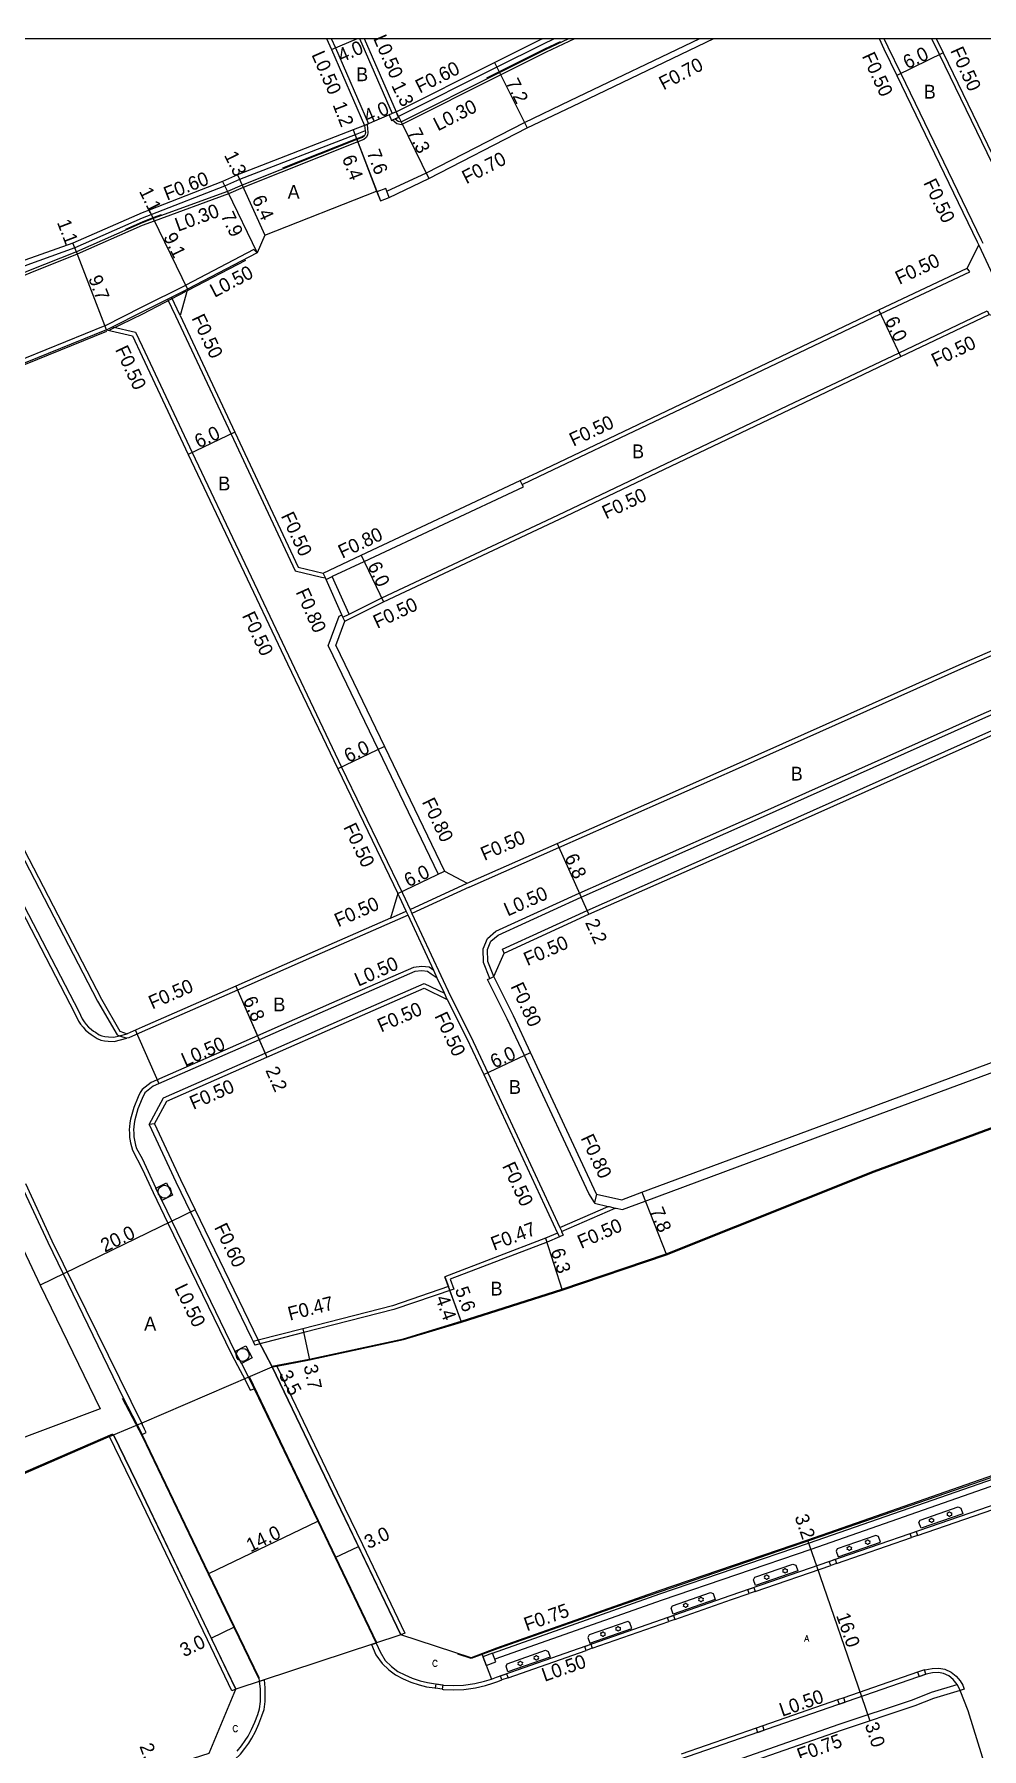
# Model space of a CAD drawing. Header units: metres. Extents: x -8000 to -6400, y -117600 to -117000.
# Drawn here: x -7895.4 to -7785.4, y -117198.4 to -116999.5 of the extents above; entities that cross this region are included whole.
import ezdxf

# ---------------------------------------------------------------- set-up
doc = ezdxf.new("R2010")
doc.units = ezdxf.units.M
doc.header["$LTSCALE"] = 2.5
for name, color, linetype in [('側溝・桝', 7, 'Continuous'), ('図郭', 7, 'Continuous'), ('幅員', 7, 'Continuous'), ('植栽', 7, 'Continuous'), ('歩道・分離帯・安全施設', 7, 'Continuous'), ('舗装', 7, 'Continuous'), ('道路', 7, 'Continuous')]:
    doc.layers.add(name, color=color, linetype=linetype)
doc.styles.get("Standard").update_dxf_attribs({"font": ''})
doc.styles.add('YOKO_DECO', font='txt.shx', dxfattribs={"bigfont": 'extfont.shx'})
doc.styles.get('Standard').set_extended_font_data('@MS PGothic')

# ---------------------------------------------------------------- blocks, each defined once
blk = doc.blocks.new('223800')
at = {"color": 0, "linetype": 'Continuous'}
blk.add_circle((0, 0), 0.75, dxfattribs=at)
blk = doc.blocks.new('223900')
blk.add_lwpolyline([(-0.22, -0.37), (-0.44, -0.3), (-0.47, -0.27), (-0.48, -0.24), (-0.44, 0.01), (-0.48, 0.23), (-0.47, 0.27), (-0.45, 0.29), (-0.21, 0.38), (-0.04, 0.53), (0, 0.54), (0.03, 0.53), (0.22, 0.37), (0.44, 0.3), (0.47, 0.27), (0.48, 0.24), (0.44, -0.01), (0.48, -0.23), (0.47, -0.27), (0.45, -0.29), (0.21, -0.38), (0.04, -0.53), (0, -0.54), (-0.03, -0.53)], close=True)

msp = doc.modelspace()

# ---------------------------------------------------------------- linework, layer by layer
at = {"layer": '側溝・桝'}
for points in [[(-7860.88, -117000), (-7860.41, -117001.11), (-7856.56, -117009.91)], [(-7857.62, -117000), (-7853.8, -117008.72)], [(-7854.44, -117017.73), (-7849.85, -117015.61), (-7838.46, -117009.78), (-7833.16, -117007.23), (-7818.11, -117000)], [(-7853.77, -117009.47), (-7853.26, -117009.88), (-7852.74, -117010.01), (-7841.24, -117004.24), (-7835.91, -117001.56), (-7832.63, -117000)], [(-7853.11, -117009.07), (-7841.69, -117003.34), (-7836.35, -117000.66), (-7834.96, -117000)], [(-7796.75, -117000), (-7796.3, -117000.99), (-7794.8, -117004.08), (-7785.46, -117023.38), (-7785.27, -117023.78)], [(-7791.22, -117000), (-7790.3, -117001.9), (-7781.14, -117020.84)], [(-7856.73, -117009.99), (-7856.63, -117010.94), (-7856.68, -117011.22), (-7856.83, -117011.51), (-7857.1, -117011.75), (-7857.8, -117012.02), (-7871.12, -117017.29), (-7872.82, -117018.04), (-7881.44, -117021.19), (-7882.84, -117021.73)], [(-7856.56, -117009.91), (-7856.73, -117009.99), (-7857.02, -117010.11)], [(-7856.95, -117010.73), (-7858.12, -117011.18), (-7871.54, -117016.39), (-7873.27, -117017.15), (-7881.82, -117020.48), (-7882.84, -117020.87)], [(-7882.84, -117020.87), (-7890.65, -117024.31), (-7896.23, -117026.31), (-7909.77, -117031.9), (-7911.39, -117032.57)], [(-7882.84, -117021.73), (-7890.36, -117025.05), (-7895.89, -117027.25), (-7899.43, -117028.71)], [(-7785.73, -117023.99), (-7781.63, -117032.76)], [(-7869.48, -117024.87), (-7869.87, -117024.51), (-7877.78, -117028.64)], [(-7838.74, -117051.74), (-7836.73, -117050.8), (-7810.04, -117038.09), (-7797.13, -117031.95), (-7786.79, -117027.08), (-7787.08, -117026.67)], [(-7882.84, -117031.16), (-7877.78, -117028.64)], [(-7882.84, -117031.72), (-7879.88, -117030.25), (-7879.43, -117030.02), (-7877.56, -117029.08)], [(-7879.88, -117030.25), (-7878.95, -117032.21), (-7872.52, -117045.91), (-7865.09, -117061.76)], [(-7878.42, -117032.16), (-7879.43, -117030.02)], [(-7887.17, -117033.37), (-7882.84, -117031.16)], [(-7886.99, -117033.83), (-7886.29, -117033.47), (-7882.84, -117031.72)], [(-7859.53, -117067.16), (-7858.81, -117066.81), (-7855.03, -117064.92), (-7834.59, -117055.32), (-7807.89, -117042.61), (-7794.99, -117036.47), (-7784.75, -117031.6), (-7784.54, -117032.05)], [(-7887.17, -117033.37), (-7910.04, -117042.62)], [(-7886.29, -117033.47), (-7883.61, -117034.07), (-7882.84, -117035.71)], [(-7882.84, -117035.71), (-7877.04, -117048.06), (-7865.5, -117072.34), (-7859.68, -117084.54), (-7852.62, -117099.16), (-7851.74, -117101.05), (-7851.52, -117101.52), (-7847.05, -117111.13)], [(-7909.81, -117043.06), (-7910.42, -117043.44), (-7914.49, -117059.54), (-7910.04, -117068.67), (-7905.49, -117078.01), (-7888.01, -117111.71), (-7885.75, -117115.6), (-7885.45, -117115.7), (-7884.6, -117116)], [(-7861.49, -117062.76), (-7860.77, -117062.42), (-7860.76, -117062.41), (-7857.06, -117060.68), (-7838.59, -117052.01)], [(-7838.59, -117052.01), (-7838.74, -117051.74), (-7838.98, -117051.31)], [(-7865.09, -117061.76), (-7862.03, -117062.49), (-7861.56, -117062.6)], [(-7859.33, -117067.62), (-7859.53, -117067.16), (-7859.65, -117066.89), (-7861.49, -117062.76), (-7861.56, -117062.6), (-7861.82, -117062.03)], [(-7858.81, -117066.81), (-7860.77, -117062.42)], [(-7844.9, -117098.47), (-7834.46, -117093.86), (-7813.63, -117084.68), (-7787.46, -117072.97), (-7779.55, -117069.55), (-7768.84, -117064.85)], [(-7861.23, -117070.48), (-7859.97, -117067.05), (-7859.65, -117066.89)], [(-7842.48, -117109.06), (-7843.21, -117107.2), (-7843.27, -117105.63), (-7842.76, -117104.44), (-7841.8, -117103.59), (-7832.1, -117099.16), (-7811.28, -117089.98), (-7785.11, -117078.28), (-7777.23, -117074.87), (-7766.67, -117070.29), (-7765.98, -117070.12), (-7765.26, -117070.03), (-7764.55, -117070.21), (-7764.04, -117070.49), (-7763.64, -117070.83)], [(-7861.23, -117070.48), (-7855.44, -117082.51), (-7848.47, -117096.95)], [(-7841.02, -117105.66), (-7831.2, -117101.17), (-7810.39, -117091.99), (-7784.22, -117080.29), (-7776.35, -117076.88), (-7765.53, -117072.2)], [(-7908.17, -117079.35), (-7890.65, -117113.13), (-7890.24, -117114), (-7889.98, -117114.38), (-7889.7, -117114.73), (-7889.4, -117115.05), (-7889.27, -117115.17), (-7889.03, -117115.38), (-7888.77, -117115.57), (-7888.52, -117115.73), (-7888.07, -117116.03), (-7887.65, -117116.2), (-7887.22, -117116.29), (-7886.78, -117116.32), (-7886.08, -117116.37), (-7885.33, -117116.19), (-7884.6, -117116)], [(-7851.74, -117101.05), (-7845.1, -117098.01)], [(-7848.47, -117096.95), (-7847.75, -117096.6)], [(-7847.42, -117111.51), (-7847.76, -117110.78), (-7848.59, -117109.01), (-7848.99, -117108.14), (-7851.98, -117101.73), (-7852.2, -117101.26), (-7852.97, -117099.6), (-7853.16, -117099.2)], [(-7844.9, -117098.47), (-7851.52, -117101.52)], [(-7851.98, -117101.73), (-7863.17, -117106.62), (-7871.77, -117110.4), (-7882.84, -117115.27)], [(-7854.02, -117102.07), (-7852.2, -117101.26)], [(-7840.81, -117106.11), (-7841.02, -117105.66)], [(-7848.99, -117108.14), (-7849.52, -117107.75), (-7850.36, -117107.67), (-7851.33, -117107.77), (-7860.84, -117111.93), (-7869.44, -117115.71), (-7881.8, -117121.13), (-7882.84, -117121.93)], [(-7882.04, -117126), (-7880.34, -117122.89), (-7868.55, -117117.73), (-7859.95, -117113.94), (-7850.1, -117109.64), (-7847.76, -117110.78)], [(-7830.32, -117135.05), (-7831.01, -117134), (-7838.47, -117118), (-7840.46, -117113.74), (-7842.76, -117109.18), (-7842.48, -117109.06), (-7842.03, -117108.85)], [(-7847.05, -117111.13), (-7844.69, -117115.79), (-7842.73, -117119.99), (-7834.36, -117137.97), (-7834.18, -117138.35), (-7834.15, -117138.42), (-7833.96, -117138.83)], [(-7842.17, -117187.32), (-7822.75, -117180.46), (-7805.48, -117174.57), (-7783.91, -117167.05), (-7766.05, -117160.95), (-7708.14, -117141.01), (-7661.97, -117125.15), (-7629.29, -117113.82), (-7629.03, -117114.55), (-7661.72, -117125.88), (-7707.89, -117141.74), (-7765.8, -117161.68), (-7783.66, -117167.78), (-7805.23, -117175.3), (-7822.5, -117181.19), (-7841.89, -117188.04)], [(-7884.37, -117115.94), (-7884.6, -117116)], [(-7882.84, -117115.27), (-7884.37, -117115.94)], [(-7830.34, -117135.14), (-7828.76, -117135.5), (-7828.63, -117135.53), (-7827.94, -117135.69), (-7827.81, -117135.72), (-7827.1, -117135.88), (-7824.47, -117134.9), (-7800, -117125.82), (-7781.15, -117118.83)], [(-7882.84, -117121.93), (-7883.07, -117122.28), (-7883.31, -117122.79), (-7883.79, -117124.03), (-7884.19, -117125.37), (-7884.26, -117125.8), (-7884.31, -117126.29), (-7884.33, -117126.59), (-7884.32, -117127.05), (-7884.29, -117127.51), (-7884.26, -117127.72), (-7884.19, -117128.13), (-7884.09, -117128.54), (-7883.95, -117128.98), (-7882.84, -117131.15)], [(-7881.42, -117125.91), (-7882.04, -117126), (-7878.94, -117132.65), (-7877.23, -117136.16), (-7870.14, -117150.77), (-7869.95, -117151.17), (-7869.74, -117151.6)], [(-7882.84, -117131.15), (-7881.56, -117133.89), (-7879.84, -117137.43), (-7872.5, -117152.55), (-7871.76, -117153.97), (-7870.88, -117155.63), (-7870.31, -117156.83), (-7869.84, -117156.65)], [(-7896.39, -117132.86), (-7893.3, -117139.48), (-7882.84, -117160.76)], [(-7834.36, -117137.97), (-7828.76, -117135.5)], [(-7834.15, -117138.42), (-7827.94, -117135.69)], [(-7830.1, -117134.07), (-7830.32, -117135.05), (-7830.34, -117135.14)], [(-7833.96, -117138.83), (-7834.4, -117139.02), (-7835.83, -117139.64), (-7847.1, -117143.94), (-7846.68, -117145.09), (-7853.63, -117147.47), (-7864.06, -117150.14), (-7869.74, -117151.6)], [(-7834.61, -117138.6), (-7834.4, -117139.02)], [(-7869.36, -117151.01), (-7869.95, -117151.17)], [(-7882.82, -117161.96), (-7882.36, -117161.74), (-7882.56, -117161.34), (-7882.84, -117160.76)], [(-7792.85, -117173.68), (-7784.1, -117170.66)], [(-7802.24, -117176.92), (-7793.54, -117173.91)], [(-7811.67, -117180.17), (-7802.92, -117177.15)], [(-7821.01, -117183.42), (-7814.43, -117181.12), (-7812.37, -117180.41)], [(-7830.59, -117186.77), (-7821.69, -117183.65)], [(-7856.21, -117186.33), (-7855.68, -117186.16)], [(-7856.21, -117186.33), (-7855.73, -117187.51), (-7854.99, -117188.52), (-7854.2, -117189.25), (-7853.42, -117189.86), (-7852.56, -117190.31), (-7851.67, -117190.7), (-7850.69, -117191.01), (-7849.83, -117191.22), (-7848.85, -117191.37), (-7848.8, -117191.38)], [(-7840.37, -117190.19), (-7831.29, -117187.01)], [(-7792.83, -117189.54), (-7801.41, -117192.51)], [(-7792.05, -117189.27), (-7791.99, -117189.25), (-7791.15, -117189.11), (-7790.38, -117189.08), (-7789.67, -117189.19), (-7788.95, -117189.53), (-7788.37, -117190), (-7787.89, -117190.54), (-7787.58, -117191.04), (-7787.43, -117191.5), (-7787.91, -117191.66)], [(-7915.32, -117236.52), (-7909.04, -117234.15), (-7880.11, -117223.36), (-7871.54, -117220.13), (-7868.86, -117219.22), (-7862.99, -117217.15), (-7862.27, -117216.84), (-7859.92, -117216.02), (-7857.98, -117215.28), (-7848.15, -117211.7), (-7845.76, -117210.93), (-7836.33, -117207.48), (-7833.92, -117206.79), (-7801.95, -117195.56), (-7793.42, -117192.74), (-7791.24, -117191.87), (-7788.24, -117190.95), (-7787.91, -117191.66)], [(-7875.49, -117201.98), (-7874.9, -117201.71), (-7874.07, -117201.22), (-7873.51, -117200.88), (-7872.75, -117200.29), (-7872.06, -117199.67), (-7871.44, -117199.04), (-7870.9, -117198.38), (-7870.46, -117197.77), (-7870.1, -117197.21), (-7869.68, -117196.41), (-7869.28, -117195.54), (-7868.94, -117194.6), (-7868.69, -117193.87), (-7868.56, -117192.95), (-7868.57, -117192.19), (-7868.57, -117191.36), (-7868.64, -117190.41)], [(-7869.2, -117190.59), (-7868.64, -117190.41)], [(-7848.03, -117191.51), (-7847.89, -117191.53), (-7846.65, -117191.6), (-7845.49, -117191.53), (-7844.14, -117191.35), (-7842.97, -117191.07), (-7842.14, -117190.81), (-7841.55, -117190.6), (-7841.08, -117190.44)], [(-7802.12, -117192.76), (-7810.81, -117195.77)], [(-7811.58, -117196.03), (-7820.29, -117199.05)]]:
    msp.add_lwpolyline(points, dxfattribs=at)
for points in [[(-7853.35, -117008.52), (-7853.8, -117008.72), (-7854.17, -117008.88), (-7853.89, -117009.52), (-7853.77, -117009.47), (-7853.46, -117009.34), (-7853.07, -117009.17), (-7853.11, -117009.07)], [(-7855.58, -117017.81), (-7855.19, -117018.84), (-7854.16, -117018.45), (-7854.44, -117017.73), (-7854.56, -117017.42)], [(-7793.01, -117173.21), (-7792.85, -117173.68), (-7793.54, -117173.91), (-7793.7, -117173.44)], [(-7802.41, -117176.44), (-7802.24, -117176.92), (-7802.92, -117177.15), (-7803.08, -117176.68)], [(-7811.84, -117179.7), (-7811.67, -117180.17), (-7812.37, -117180.41), (-7812.54, -117179.94)], [(-7821.17, -117182.95), (-7821.01, -117183.42), (-7821.69, -117183.65), (-7821.85, -117183.18)], [(-7843.29, -117187.75), (-7842.9, -117188.77), (-7841.77, -117188.34), (-7842.17, -117187.32)], [(-7830.75, -117186.3), (-7830.59, -117186.77), (-7831.29, -117187.01), (-7831.46, -117186.54)], [(-7791.88, -117189.76), (-7792.05, -117189.27), (-7792.83, -117189.54), (-7792.66, -117190.03)], [(-7847.95, -117191.02), (-7848.03, -117191.51), (-7848.8, -117191.38), (-7848.72, -117190.89)], [(-7840.54, -117189.72), (-7840.37, -117190.19), (-7841.08, -117190.44), (-7841.25, -117189.97)], [(-7801.25, -117193), (-7801.41, -117192.51), (-7802.12, -117192.76), (-7801.95, -117193.24)], [(-7810.64, -117196.25), (-7810.81, -117195.77), (-7811.58, -117196.03), (-7811.41, -117196.52)]]:
    msp.add_lwpolyline(points, close=True, dxfattribs=at)
at = {"layer": '図郭'}
msp.add_lwpolyline([(-8000, -117000), (-7200, -117000), (-7200, -117600), (-8000, -117600)], close=True, dxfattribs=at)
at = {"layer": '幅員'}
for points in [[(-7860.87, -117001.31), (-7857.84, -117000)], [(-7789.85, -117001.69), (-7795.25, -117004.3)], [(-7841.96, -117002.81), (-7841.38, -117003.97)], [(-7841.38, -117003.97), (-7838.15, -117010.4)], [(-7853.35, -117008.52), (-7857.02, -117010.11)], [(-7853.35, -117008.52), (-7852.77, -117009.69)], [(-7852.77, -117009.69), (-7849.55, -117016.24)], [(-7858.33, -117010.62), (-7855.26, -117018.66)], [(-7857.91, -117011.74), (-7855.62, -117017.72)], [(-7857.91, -117011.74), (-7855.19, -117018.84)], [(-7871.77, -117015.83), (-7871.24, -117017.02)], [(-7873.5, -117016.59), (-7872.93, -117017.76)], [(-7872.93, -117017.76), (-7869.48, -117024.87)], [(-7871.24, -117017.02), (-7868.6, -117022.85)], [(-7882.03, -117019.92), (-7881.55, -117020.91)], [(-7881.55, -117020.91), (-7877.56, -117029.08)], [(-7890.47, -117024.78), (-7890.87, -117023.75)], [(-7886.99, -117033.83), (-7890.47, -117024.78)], [(-7794.78, -117036.92), (-7797.35, -117031.5)], [(-7872.07, -117045.7), (-7877.49, -117048.27)], [(-7857.4, -117059.95), (-7854.81, -117065.37)], [(-7854.72, -117082.16), (-7860.13, -117084.76)], [(-7834.66, -117093.41), (-7831.89, -117099.62)], [(-7853.16, -117099.2), (-7847.75, -117096.6)], [(-7830.99, -117101.62), (-7831.89, -117099.62)], [(-7871.97, -117109.94), (-7869.24, -117116.17)], [(-7871.97, -117109.94), (-7868.35, -117118.18)], [(-7869.24, -117116.17), (-7868.35, -117118.18)], [(-7843.19, -117120.2), (-7837.75, -117117.66)], [(-7824.86, -117133.87), (-7821.97, -117141.12)], [(-7876.69, -117135.9), (-7894.69, -117144.63)], [(-7836.01, -117139.2), (-7834.1, -117145.21)], [(-7845.77, -117148.93), (-7847.7, -117143.67)], [(-7845.77, -117148.93), (-7847.28, -117144.8)], [(-7864.18, -117149.69), (-7863.43, -117153.31)], [(-7867.73, -117154.11), (-7869.36, -117151.01)], [(-7875.08, -117178.08), (-7862.46, -117172.02)], [(-7860.43, -117176.24), (-7857.73, -117174.95)], [(-7805.6, -117174.22), (-7804.57, -117177.19)], [(-7804.57, -117177.19), (-7799.33, -117192.34)], [(-7874.81, -117185.58), (-7872.11, -117184.28)], [(-7799.33, -117192.34), (-7798.39, -117195.19)]]:
    msp.add_lwpolyline(points, dxfattribs=at)
at = {"layer": '植栽'}
for points in [[(-7881.25, -117133.37), (-7879.99, -117132.76), (-7879.3, -117134.2), (-7880.56, -117134.81)], [(-7872.06, -117152.32), (-7870.82, -117151.67), (-7870.07, -117153.09), (-7871.31, -117153.74)], [(-7792.43, -117172.84), (-7792.69, -117172.19), (-7792.53, -117171.9), (-7788.11, -117170.37), (-7787.83, -117170.51), (-7787.59, -117171.18)], [(-7797.14, -117174.47), (-7797.37, -117173.8), (-7797.68, -117173.67), (-7802.19, -117175.23), (-7802.27, -117175.49), (-7802.05, -117176.16)], [(-7811.66, -117179.48), (-7811.9, -117178.81), (-7811.71, -117178.51), (-7807.32, -117176.99), (-7806.97, -117177.11), (-7806.75, -117177.78)], [(-7821.22, -117182.8), (-7821.45, -117182.13), (-7821.3, -117181.84), (-7816.86, -117180.29), (-7816.55, -117180.42), (-7816.34, -117181.1)], [(-7826, -117184.47), (-7826.22, -117183.8), (-7826.47, -117183.65), (-7830.96, -117185.22), (-7831.1, -117185.51), (-7830.89, -117186.18)], [(-7840.38, -117189.5), (-7840.59, -117188.84), (-7840.47, -117188.55), (-7836.04, -117187), (-7835.72, -117187.12), (-7835.49, -117187.79)]]:
    msp.add_lwpolyline(points, close=True, dxfattribs=at)
at = {"layer": '歩道・分離帯・安全施設'}
for points in [[(-7853.35, -117008.52), (-7853.11, -117009.07), (-7853.07, -117009.17), (-7853.46, -117009.34), (-7853.13, -117009.6), (-7852.77, -117009.69), (-7841.38, -117003.97), (-7836.04, -117001.29), (-7833.33, -117000)], [(-7842.82, -117004.58), (-7841.42, -117003.88), (-7836.09, -117001.2), (-7834.3, -117000.35)], [(-7857.02, -117010.11), (-7856.95, -117010.73), (-7856.93, -117010.93), (-7856.97, -117011.12), (-7857.07, -117011.33), (-7857.26, -117011.49), (-7857.91, -117011.74), (-7871.24, -117017.02), (-7872.93, -117017.76), (-7881.55, -117020.91), (-7882.84, -117021.41), (-7890.47, -117024.78), (-7896.01, -117026.97), (-7899.54, -117028.44)], [(-7857.15, -117011.26), (-7857.31, -117011.41), (-7857.94, -117011.65), (-7866.54, -117015.05)], [(-7858.33, -117010.62), (-7857.91, -117011.74)], [(-7880.61, -117020.46), (-7881.59, -117020.81), (-7882.84, -117021.31), (-7884.78, -117022.16)], [(-7877.48, -117029.22), (-7870.82, -117025.74)], [(-7886.6, -117033.81), (-7882.74, -117031.96), (-7877.71, -117029.34)], [(-7909.76, -117043.2), (-7886.93, -117033.97)], [(-7842.03, -117108.85), (-7842.71, -117107.1), (-7842.77, -117105.72), (-7842.35, -117104.74), (-7841.52, -117104.02), (-7831.89, -117099.62), (-7811.08, -117090.44), (-7784.91, -117078.74), (-7777.03, -117075.33), (-7766.5, -117070.77), (-7765.89, -117070.62), (-7765.29, -117070.54), (-7764.73, -117070.68), (-7764.33, -117070.9), (-7763.85, -117071.31), (-7763.1, -117071.96), (-7762.42, -117073.39)], [(-7907.73, -117079.13), (-7890.2, -117112.91), (-7889.81, -117113.75), (-7889.58, -117114.08), (-7889.32, -117114.4), (-7889.05, -117114.7), (-7888.94, -117114.8), (-7888.72, -117114.99), (-7888.49, -117115.16), (-7888.25, -117115.31), (-7887.84, -117115.59), (-7887.5, -117115.72), (-7887.15, -117115.79), (-7886.74, -117115.82), (-7886.12, -117115.87), (-7885.45, -117115.7), (-7884.57, -117115.48)], [(-7847.42, -117111.51), (-7847.76, -117110.78), (-7848.59, -117109.01), (-7849.28, -117108.55), (-7849.71, -117108.24), (-7850.36, -117108.17), (-7851.2, -117108.26), (-7860.64, -117112.39), (-7869.24, -117116.17), (-7881.55, -117121.57), (-7882.54, -117122.33), (-7882.84, -117122.98), (-7883.32, -117124.19), (-7883.7, -117125.48), (-7883.77, -117125.87), (-7883.81, -117126.33), (-7883.83, -117126.6), (-7883.82, -117127.03), (-7883.79, -117127.45), (-7883.76, -117127.64), (-7883.7, -117128.03), (-7883.61, -117128.41), (-7883.49, -117128.78), (-7882.84, -117129.96), (-7881.25, -117133.37), (-7880.56, -117134.81), (-7879.39, -117137.21), (-7872.06, -117152.32), (-7871.31, -117153.74), (-7870.44, -117155.41), (-7869.84, -117156.65), (-7862.46, -117172.02), (-7860.43, -117176.24), (-7855.68, -117186.16)], [(-7855.68, -117186.16), (-7855.22, -117187.19), (-7854.62, -117188.18), (-7853.88, -117188.87), (-7853.15, -117189.44), (-7852.35, -117189.86), (-7851.49, -117190.23), (-7850.55, -117190.53), (-7849.73, -117190.73), (-7848.77, -117190.88), (-7847.84, -117191.04), (-7846.66, -117191.1), (-7845.54, -117191.03), (-7844.23, -117190.86), (-7843.1, -117190.59), (-7842.3, -117190.33), (-7841.72, -117190.13), (-7814.59, -117180.65), (-7776.4, -117167.48), (-7738.33, -117154.36), (-7691.14, -117138.1), (-7649.71, -117123.87), (-7624.14, -117115.06)], [(-7855.68, -117186.16), (-7855.22, -117187.19), (-7854.62, -117188.18), (-7853.88, -117188.87), (-7853.15, -117189.44), (-7852.35, -117189.86), (-7851.49, -117190.23), (-7850.55, -117190.53), (-7849.73, -117190.73), (-7848.77, -117190.88), (-7847.84, -117191.04), (-7846.66, -117191.1), (-7845.54, -117191.03), (-7844.23, -117190.86), (-7843.1, -117190.59), (-7842.3, -117190.33), (-7841.72, -117190.13), (-7814.59, -117180.65), (-7776.4, -117167.48), (-7738.33, -117154.36), (-7691.14, -117138.1), (-7649.71, -117123.87), (-7624.14, -117115.06)], [(-7641.27, -117117.7), (-7669.36, -117127.38), (-7712.47, -117142.3), (-7752.33, -117155.96), (-7775.07, -117163.77), (-7806.29, -117174.56), (-7827.78, -117181.95), (-7841.53, -117186.79), (-7844.64, -117187.96), (-7846.2, -117187.43)], [(-7867.78, -117154.02), (-7863.45, -117153.21), (-7852.51, -117150.87), (-7845.8, -117148.83), (-7834.13, -117145.11), (-7822, -117141.02), (-7797.88, -117131.38), (-7779, -117124.43)], [(-7869.2, -117190.59), (-7869.26, -117190.2), (-7872.11, -117184.28), (-7875.08, -117178.08), (-7882.82, -117161.96), (-7882.84, -117161.92), (-7885.02, -117157.68), (-7893.75, -117139.69), (-7896.8, -117133.16)], [(-7855.58, -117186.12), (-7860.34, -117176.2), (-7862.37, -117171.97), (-7870.35, -117155.36)], [(-7885.15, -117157.75), (-7882.84, -117162.15)], [(-7919.35, -117175.83), (-7914.01, -117173.92), (-7903.33, -117169.29), (-7886.22, -117161.87)], [(-7882.84, -117162.15), (-7875.17, -117178.12), (-7872.2, -117184.32), (-7869.35, -117190.25)], [(-7787.91, -117191.66), (-7788.24, -117190.95), (-7788.72, -117190.38), (-7789.22, -117189.97), (-7789.82, -117189.69), (-7790.41, -117189.59), (-7791.1, -117189.62), (-7791.86, -117189.75), (-7828.73, -117202.51), (-7919.51, -117236.07), (-7985.02, -117259.68), (-7988.7, -117261.1), (-7989, -117261.24), (-7989.53, -117261.63), (-7990.05, -117262.23), (-7990.3, -117262.75), (-7990.5, -117263.33), (-7990.61, -117263.92), (-7990.63, -117264.5), (-7990.6, -117264.86), (-7990.36, -117265.41)], [(-7788.24, -117190.95), (-7788.72, -117190.38), (-7789.22, -117189.97), (-7789.82, -117189.69), (-7790.41, -117189.59), (-7791.1, -117189.62), (-7791.86, -117189.75), (-7828.73, -117202.51), (-7919.51, -117236.07), (-7985.02, -117259.68), (-7988.7, -117261.1), (-7989, -117261.24), (-7989.53, -117261.63), (-7990.05, -117262.23), (-7990.3, -117262.75), (-7990.5, -117263.33), (-7990.61, -117263.92), (-7990.63, -117264.5), (-7990.6, -117264.86)], [(-7871.81, -117198.71), (-7871.3, -117198.07), (-7870.87, -117197.48), (-7870.53, -117196.96), (-7870.13, -117196.19), (-7869.74, -117195.35), (-7869.41, -117194.43), (-7869.22, -117193.78), (-7869.09, -117192.92), (-7869.1, -117192.23), (-7869.11, -117191.47), (-7869.2, -117190.59)], [(-7871.81, -117198.71), (-7871.3, -117198.07), (-7870.87, -117197.48), (-7870.53, -117196.96), (-7870.13, -117196.19), (-7869.74, -117195.35), (-7869.41, -117194.43), (-7869.22, -117193.78), (-7869.09, -117192.92), (-7869.1, -117192.23), (-7869.11, -117191.47), (-7869.2, -117190.59)]]:
    msp.add_lwpolyline(points, dxfattribs=at)
at = {"layer": '舗装'}
for points in [[(-7853.35, -117008.52), (-7857.02, -117010.11)], [(-7886.99, -117033.83), (-7886.29, -117033.47), (-7882.84, -117031.72), (-7879.88, -117030.25), (-7879.43, -117030.02), (-7877.56, -117029.08)], [(-7880.86, -117121.27), (-7883.6, -117115.06)], [(-7869.36, -117151.01), (-7867.73, -117154.11)], [(-7843.43, -117187.41), (-7842.3, -117190.33)]]:
    msp.add_lwpolyline(points, dxfattribs=at)
at = {"layer": '道路'}
for points in [[(-7861.43, -117000), (-7860.87, -117001.31), (-7857.02, -117010.11)], [(-7857.08, -117000), (-7853.35, -117008.52)], [(-7855.58, -117017.81), (-7855.19, -117018.84), (-7854.16, -117018.45), (-7849.55, -117016.24), (-7838.15, -117010.4), (-7832.86, -117007.86), (-7816.49, -117000)], [(-7853.35, -117008.52), (-7841.96, -117002.81), (-7836.61, -117000.12), (-7836.35, -117000)], [(-7797.31, -117000), (-7796.75, -117001.21), (-7795.25, -117004.3), (-7785.91, -117023.59), (-7785.73, -117023.99)], [(-7790.67, -117000), (-7789.85, -117001.69), (-7780.69, -117020.62)], [(-7857.02, -117010.11), (-7858.33, -117010.62), (-7871.77, -117015.83), (-7873.5, -117016.59), (-7882.03, -117019.92), (-7882.84, -117020.23)], [(-7868.6, -117022.85), (-7855.62, -117017.72), (-7855.58, -117017.81)], [(-7882.84, -117020.23), (-7890.87, -117023.75), (-7896.45, -117025.75), (-7910, -117031.35), (-7911.79, -117032.09)], [(-7868.6, -117022.85), (-7869.48, -117024.87), (-7877.56, -117029.08)], [(-7861.82, -117062.03), (-7861.1, -117061.69), (-7857.4, -117059.95), (-7838.98, -117051.31), (-7836.94, -117050.35), (-7810.25, -117037.64), (-7797.35, -117031.5), (-7787.08, -117026.67), (-7785.73, -117023.99)], [(-7877.56, -117029.08), (-7878.42, -117032.16), (-7872.07, -117045.7), (-7864.74, -117061.33)], [(-7860.36, -117070.44), (-7859.33, -117067.62), (-7858.61, -117067.26), (-7854.81, -117065.37), (-7834.38, -117055.77), (-7807.68, -117043.06), (-7794.78, -117036.92), (-7784.54, -117032.05), (-7781.63, -117032.76)], [(-7886.99, -117033.83), (-7909.81, -117043.06)], [(-7886.99, -117033.83), (-7883.96, -117034.5), (-7882.84, -117036.89)], [(-7882.84, -117036.89), (-7877.49, -117048.27), (-7865.96, -117072.56), (-7860.13, -117084.76), (-7853.16, -117099.2), (-7854.02, -117102.07)], [(-7909.81, -117043.06), (-7913.96, -117059.49), (-7909.59, -117068.46), (-7905.05, -117077.78), (-7887.57, -117111.47), (-7885.41, -117115.19), (-7884.57, -117115.48)], [(-7864.74, -117061.33), (-7861.82, -117062.03)], [(-7845.1, -117098.01), (-7834.66, -117093.41), (-7813.84, -117084.22), (-7787.66, -117072.52), (-7779.75, -117069.09), (-7769.04, -117064.4)], [(-7860.36, -117070.44), (-7854.72, -117082.16), (-7847.75, -117096.6), (-7845.1, -117098.01)], [(-7840.81, -117106.11), (-7830.99, -117101.62), (-7810.18, -117092.45), (-7784.02, -117080.75), (-7776.15, -117077.34), (-7765.33, -117072.66)], [(-7854.02, -117102.07), (-7863.37, -117106.16), (-7871.97, -117109.94), (-7882.84, -117114.72)], [(-7800.38, -117124.79), (-7781.54, -117117.8), (-7771.51, -117114.08), (-7762.79, -117110.68), (-7753.33, -117106.83), (-7749.57, -117105.29)], [(-7830.1, -117134.07), (-7837.75, -117117.66), (-7839.74, -117113.39), (-7842.03, -117108.85), (-7840.81, -117106.11)], [(-7797.85, -117131.48), (-7778.96, -117124.52), (-7769.66, -117120.67), (-7760.68, -117117.01), (-7750.87, -117113.17), (-7745.89, -117111.26), (-7741.53, -117109.66), (-7736.4, -117107.73)], [(-7881.42, -117125.91), (-7879.98, -117123.28), (-7868.35, -117118.18), (-7859.75, -117114.4), (-7850.11, -117110.19), (-7847.42, -117111.51), (-7845.14, -117116.01), (-7843.19, -117120.2), (-7834.61, -117138.6)], [(-7882.84, -117114.72), (-7884.57, -117115.48)], [(-7881.42, -117125.91), (-7878.4, -117132.39), (-7876.69, -117135.9), (-7869.36, -117151.01)], [(-7830.1, -117134.07), (-7827.17, -117134.73), (-7824.86, -117133.87), (-7800.38, -117124.79)], [(-7676.49, -117129.75), (-7708.26, -117140.66), (-7766.17, -117160.6), (-7784.03, -117166.7), (-7805.6, -117174.22), (-7822.87, -117180.11), (-7841.69, -117186.74), (-7844.64, -117187.87), (-7852.8, -117185.21)], [(-7845.77, -117148.93), (-7834.1, -117145.21), (-7821.97, -117141.12), (-7797.85, -117131.48)], [(-7902.56, -117132.47), (-7899.84, -117133.73), (-7894.69, -117144.63), (-7887.72, -117158.99)], [(-7834.61, -117138.6), (-7836.01, -117139.2), (-7847.7, -117143.67), (-7847.28, -117144.8), (-7853.77, -117147.02), (-7864.18, -117149.69), (-7869.36, -117151.01)], [(-7867.73, -117154.11), (-7867.22, -117154.02), (-7863.43, -117153.31), (-7852.49, -117150.96), (-7845.77, -117148.93)], [(-7852.8, -117185.21), (-7857.73, -117174.95), (-7859.76, -117170.72), (-7867.73, -117154.11)], [(-7887.72, -117158.99), (-7904.74, -117165.38), (-7915.64, -117169.46), (-7921.17, -117171.44)], [(-7886.16, -117162), (-7903.27, -117169.43), (-7913.96, -117174.06), (-7919.3, -117175.97)], [(-7882.84, -117168.85), (-7886.16, -117162)], [(-7882.84, -117168.85), (-7877.79, -117179.37), (-7874.81, -117185.58), (-7871.97, -117191.5)], [(-7996.98, -117244.08), (-7976.07, -117236.47), (-7940.7, -117223.08), (-7924.41, -117217.02), (-7915.9, -117213.84), (-7892.1, -117204.99), (-7878.68, -117200.09), (-7875.06, -117198.94), (-7871.97, -117191.5)], [(-7786.96, -117194.01), (-7787.91, -117191.66), (-7790.98, -117192.6), (-7793.16, -117193.46), (-7801.7, -117196.29), (-7813.24, -117200.33), (-7833.69, -117207.52), (-7836.09, -117208.22), (-7845.51, -117211.66), (-7847.9, -117212.43), (-7857.71, -117216), (-7859.65, -117216.74), (-7861.99, -117217.56), (-7862.72, -117217.87), (-7868.6, -117219.95)], [(-7777.38, -117221.5), (-7778.06, -117219.34), (-7781.19, -117211.1), (-7783.78, -117204.26), (-7786.96, -117194.01)]]:
    msp.add_lwpolyline(points, dxfattribs=at)
for points in [[(-7882.84, -117168.85), (-7886.16, -117162), (-7882.84, -117160.61), (-7867.73, -117154.11), (-7852.8, -117185.21), (-7871.97, -117191.5)], [(-7852.8, -117185.21), (-7857.73, -117174.95), (-7859.76, -117170.72), (-7867.73, -117154.11), (-7867.22, -117154.02), (-7859.31, -117170.5), (-7857.28, -117174.73), (-7852.35, -117185)], [(-7882.84, -117168.85), (-7877.79, -117179.37), (-7874.81, -117185.58), (-7871.97, -117191.5), (-7872.42, -117191.72), (-7875.26, -117185.79), (-7878.24, -117179.59), (-7882.84, -117170.01), (-7886.62, -117162.2), (-7886.16, -117162)]]:
    msp.add_lwpolyline(points, close=True, dxfattribs=at)

# ---------------------------------------------------------------- block references
at = {"layer": '植栽'}
for p in [(-7880.23, -117133.8), (-7871.17, -117152.73)]:
    msp.add_blockref('223800', p, dxfattribs=at)
at = {"layer": '植栽', "xscale": 0.5, "yscale": 0.5, "zscale": 0.5}
for p in [(-7791.22, -117171.92, 6.2), (-7789.14, -117171.21, 6.2), (-7800.76, -117175.17, 6), (-7798.63, -117174.45, 6), (-7808.21, -117177.78, 5.92), (-7810.35, -117178.52, 5.92), (-7819.76, -117181.78, 5.8), (-7817.97, -117181.1, 5.8), (-7829.36, -117185.12, 5.72), (-7827.59, -117184.51, 5.72), (-7838.94, -117188.52, 5.66), (-7837.09, -117187.88, 5.66)]:
    msp.add_blockref('223900', p, dxfattribs=at)

# ---------------------------------------------------------------- texts
at = {"layer": '側溝・桝'}
for s, rotation, p in [('L0.50', 293.6452, (-7856.04, -117000.01)), ('L0.50', 293.6452, (-7863.21, -117001.89)), ('F0.70', 27.4044, (-7822.32, -117006.04)), ('F0.50', 294.7938, (-7799.33, -117002.06)), ('F0.50', 294.4418, (-7789.07, -117001.42)), ('F0.60', 26.6568, (-7850.61, -117006.41)), ('L0.30', 26.6566, (-7848.51, -117010.79)), ('F0.70', 27.1031, (-7845.2, -117016.94)), ('F0.60', 21.2978, (-7879.95, -117018.84)), ('F0.50', 295.8264, (-7792.2, -117016.76)), ('L0.30', 20.0516, (-7878.67, -117022.44)), ('L0.50', 27.5666, (-7874.43, -117030.11)), ('F0.50', 25.224, (-7794.95, -117028.61)), ('F0.50', 295.4057, (-7877.13, -117032.46)), ('F0.50', 295.166, (-7886.01, -117036.1)), ('F0.50', 25.4507, (-7790.75, -117038.16)), ('F0.50', 25.1525, (-7832.78, -117047.38)), ('F0.50', 25.1525, (-7828.98, -117055.81)), ('F0.50', 295.1284, (-7866.76, -117055.4)), ('F0.80', 25.1525, (-7859.61, -117060.37)), ('F0.80', 294.0236, (-7865.04, -117064.23)), ('F0.50', 25.1525, (-7855.55, -117068.51)), ('F0.50', 295.4057, (-7871.28, -117066.97)), ('F0.80', 295.7103, (-7850.4, -117088.58)), ('F0.50', 295.4057, (-7859.52, -117091.5)), ('F0.50', 23.745, (-7843.11, -117095.43)), ('F0.50', 23.745, (-7860.08, -117103.13)), ('L0.50', 23.6787, (-7840.41, -117101.88)), ('F0.50', 23.745, (-7838.12, -117107.64)), ('L0.50', 23.6787, (-7857.75, -117110.02)), ('F0.50', 23.745, (-7881.65, -117112.67)), ('F0.80', 294.9761, (-7840.12, -117109.98)), ('F0.50', 23.745, (-7855.09, -117115.34)), ('F0.50', 294.9761, (-7848.94, -117113.41)), ('L0.50', 23.6787, (-7877.85, -117119.31)), ('F0.50', 23.6787, (-7876.89, -117124.31)), ('F0.80', 294.9761, (-7831.97, -117127.58)), ('F0.50', 294.9761, (-7841.08, -117130.81)), ('F0.60', 295.8882, (-7874.51, -117137.93)), ('F0.47', 20.9119, (-7841.99, -117140.65)), ('F0.50', 23.768, (-7831.87, -117140.45)), ('L0.50', 295.8882, (-7879.13, -117144.96)), ('F0.47', 14.3595, (-7865.69, -117148.76)), ('F0.75', 19.4449, (-7838.18, -117184.8)), ('L0.50', 19.2722, (-7836.12, -117190.66)), ('L0.50', 19.0968, (-7808.55, -117194.72)), ('F0.75', 20.0732, (-7806.47, -117199.97))]:
    msp.add_text(s, height=1.6, rotation=rotation, dxfattribs=at).set_placement(p)
at = {"layer": '幅員'}
for s, rotation, p in [('4.0', 23.4042, (-7859.69, -117002.81)), ('6.0', 25.825, (-7794.03, -117003.6)), ('7.2', 296.658, (-7840.68, -117005.13)), ('1.3', 296.2143, (-7853.95, -117005.47)), ('1.2', 290.9217, (-7860.75, -117007.7)), ('4.0', 23.404, (-7856.69, -117009.86)), ('7.3', 296.2143, (-7852.06, -117010.9)), ('1.3', 296.044, (-7873.35, -117013.56)), ('6.4', 290.9217, (-7859.67, -117013.89)), ('7.6', 290.9217, (-7856.79, -117013.24)), ('1.1', 296.044, (-7883.22, -117017.74)), ('6.4', 294.3158, (-7870.13, -117018.63)), ('7.9', 295.8974, (-7873.75, -117020.58)), ('1.1', 291.0535, (-7892.74, -117021.35)), ('9.1', 296.044, (-7880.41, -117023.02)), ('9.7', 291.0535, (-7889.11, -117027.84)), ('6.0', 295.3313, (-7796.66, -117032.72)), ('6.0', 25.4056, (-7876.27, -117047.58)), ('6.0', 295.5352, (-7856.71, -117061.17)), ('6.0', 25.6325, (-7858.91, -117084.06)), ('6.0', 25.6922, (-7851.94, -117098.5)), ('6.8', 294.0606, (-7833.84, -117095.01)), ('2.2', 294.0606, (-7831.45, -117102.57)), ('6.8', 293.7085, (-7871.16, -117111.55)), ('6.0', 24.9888, (-7841.96, -117119.52)), ('2.2', 293.7085, (-7868.56, -117119.7)), ('7.8', 291.7531, (-7823.91, -117135.97)), ('20.0', 25.8857, (-7887.17, -117140.87)), ('6.3', 287.6531, (-7835.44, -117140.65)), ('5.6', 290.0999, (-7846.56, -117145.15)), ('4.4', 290.0999, (-7848.82, -117146.15)), ('3.5', 297.7143, (-7867.02, -117155.03)), ('3.7', 281.6856, (-7864.1, -117154.01)), ('3.2', 289.0212, (-7807.13, -117171.52)), ('14.0', 25.6451, (-7870.26, -117175.65)), ('3.0', 25.6451, (-7856.57, -117175.28)), ('16.0', 289.0968, (-7802.31, -117182.96)), ('3.0', 25.6451, (-7877.97, -117187.82)), ('3.0', 288.3047, (-7798.98, -117195.64)), ('2.4', 290.5518, (-7883.17, -117198.12))]:
    msp.add_text(s, height=1.6, rotation=rotation, dxfattribs=at).set_placement(p)
at = {"layer": '舗装'}
for s, p in [('B', (-7858, -117004.97)), ('B', (-7792.12, -117006.99)), ('A', (-7865.95, -117018.61)), ('B', (-7825.98, -117048.71)), ('B', (-7874, -117052.44)), ('B', (-7807.56, -117086.1)), ('B', (-7867.61, -117112.87)), ('B', (-7840.26, -117122.45)), ('B', (-7842.4, -117145.84)), ('A', (-7882.6, -117149.9))]:
    msp.add_text(s, height=1.6, dxfattribs=at).set_placement(p)
at = {"layer": '舗装', "style": 'YOKO_DECO'}
for s, p in [('A', (-7805.99, -117185.99, 5.95)), ('C', (-7849.18, -117188.89, 5.52)), ('C', (-7872.36, -117196.46, 5.42))]:
    msp.add_text(s, height=0.75, dxfattribs=at).set_placement(p)

doc.saveas('drawing.dxf')
